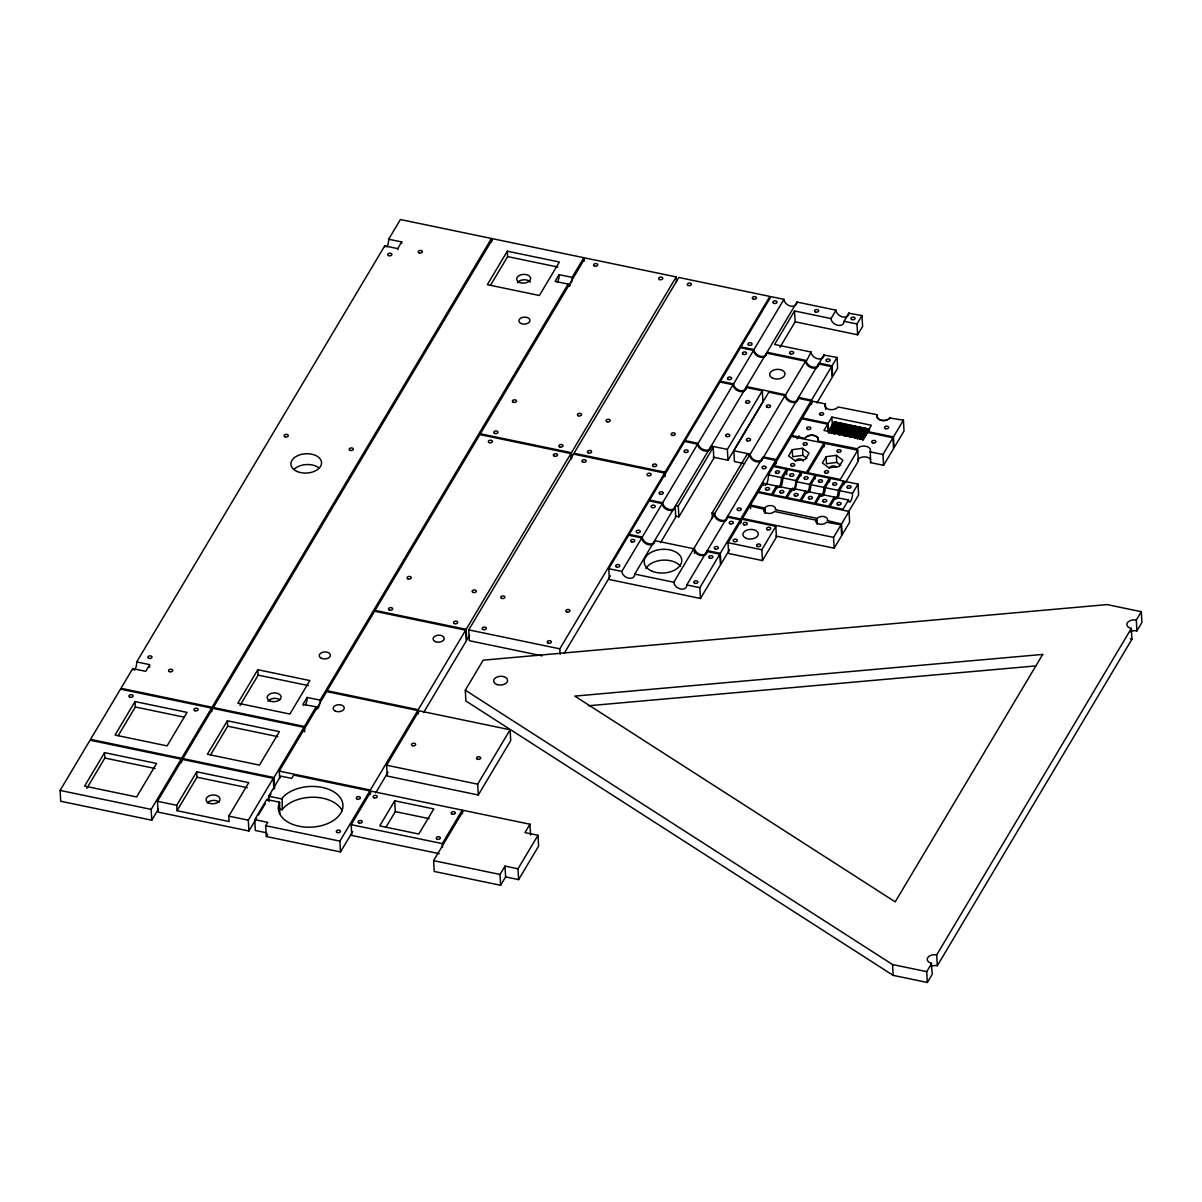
<?xml version="1.0" encoding="UTF-8"?>
<svg xmlns="http://www.w3.org/2000/svg" width="1202" height="1202" viewBox="0 0 1202 1202"><rect width="100%" height="100%" fill="white"/><g stroke="black" fill="none" stroke-linecap="round" stroke-linejoin="round"><path stroke-width="1.5" d="M743.647 463.491L734.452 461.583L733.851 450.765L768.769 392.168L785.056 395.548L750.123 454.296A6.972 4.988 30.8 0 0 755.397 460.456A6.972 4.988 30.8 0 0 762.474 459.269M763.015 458.067L798.023 398.253L811.049 400.972L811.26 404.578M785.056 395.548L785.041 395.698A6.972 4.988 30.8 0 0 790.33 401.859A6.972 4.988 30.8 0 0 797.407 400.672M797.933 399.485L798.023 398.253M867.183 432.404L892.951 437.768L893.552 448.586L883.575 465.324L870.548 462.62L870.338 451.02A6.972 4.387 -3.2 0 0 865.65 446.212A6.972 4.387 -3.2 0 0 857.206 448.782L817.901 440.969C819.989 435.89 811.906 434.087 808.375 435.815M818.307 439.962L818.367 439.151M877.024 415.787L876.949 416.583M886.941 419.934C883.44 421.707 875.296 419.783 877.415 414.78L838.11 406.967A6.972 4.387 -3.2 0 1 829.681 409.536A6.972 4.387 -3.2 0 1 824.978 404.713L825.368 403.947L812.357 401.243L802.38 417.98L828.133 423.344L831.874 417.064L871.345 425.268L863.442 438.685L823.971 430.466L827.727 424.186L801.884 418.822L791.893 435.56L804.994 438.279C807.804 434.463 814.701 434.087 817.811 437.693M903.423 420.189L893.447 436.927L894.048 447.745L904.024 431.007L903.423 420.189L889.961 418.026M266.709 832.836L255.335 830.462L254.734 819.644L266.709 799.54L279.615 802.23L279.195 803.116A32.364 20.359 -3.2 0 0 317.088 826.57A32.364 20.359 -3.2 0 0 336.605 793.816A32.364 20.359 -3.2 0 0 282.215 798.053L282.23 809.712L278.999 809.036M279.796 813.949L279.615 802.23M817.901 440.969L818.277 440.187M877.084 415.456L877.625 418.386M857.642 459.93L857.807 459.6A6.972 4.387 -3.2 0 1 864.463 456.88A6.972 4.387 -3.2 0 1 870.669 459.6M870.548 462.62L870.939 461.853M841.054 524.823L833.557 537.384L742.49 518.423L749.988 505.877L764.081 509.302A5.574 3.516 -3.2 0 0 767.507 513.284A5.574 3.516 -3.2 0 0 774.388 511.451L816.098 520.181A5.574 3.516 -3.2 0 0 819.629 524.132A5.574 3.516 -3.2 0 0 826.48 522.224L841.054 524.823L841.655 535.641L834.173 548.202L775.891 536.077M158.318 809.216L151.768 820.2L60.701 801.253L60.1 790.42L90.045 740.207L181.111 759.153L181.307 762.759M134.414 670.325A5.574 1.698 -78.2 0 0 136.697 661.926L149.709 664.646L145.712 671.332L132.701 668.628L120.981 688.295L212.048 707.257L491.483 238.477L400.416 219.53L388.682 239.213A5.574 1.698 -78.2 0 1 386.909 246.921M136.697 661.926L384.7 245.899L397.712 248.604L401.693 241.918L388.697 239.258M104.559 752.632L84.606 786.108L136.637 796.941L156.606 763.465L104.559 752.632L104.859 758.041L86.814 788.332M135 701.562L115.046 735.053L167.078 745.886L187.046 712.395L135 701.562L135.3 706.986L118.202 735.684M151.768 820.2L151.167 809.382L181.111 759.153M181.607 758.312L211.552 708.083L120.485 689.137L90.541 739.365L181.607 758.312L181.802 761.918M256.582 818.126L248.904 831.003L158.063 812.101L157.462 801.283L182.404 759.424L273.26 778.325L273.861 789.158M176.754 805.295L196.707 771.804L248.754 782.637L228.786 816.128L229.086 821.537L177.055 810.704L176.754 805.295L157.462 801.283M227.373 720.794L207.405 754.27L259.452 765.103L279.405 731.627L227.373 720.794L227.674 726.203L210.56 754.901M257.814 669.724L237.846 703.215L289.892 714.048L309.846 680.557L257.814 669.724L258.114 675.133L240.054 705.439M507.304 251.188L487.351 284.664L539.382 295.497L559.351 262.021L507.304 251.188L507.605 256.597L490.506 285.295M177.055 810.704L197.008 777.213L196.707 771.804M303.144 704.072L307.111 697.43L320.108 700.135L568.125 284.078L555.129 281.373L559.11 274.672L572.122 277.377L583.856 257.709L492.79 238.747L213.34 707.527L304.406 726.474L316.156 706.776L303.159 704.507A5.574 1.698 -78.2 0 0 303.34 705.409M248.904 831.003L248.303 820.185L273.26 778.325M273.966 777.544L303.911 727.315L212.844 708.354L182.899 758.582L273.966 777.544L274.582 788.362M279.675 778.325L279.27 771.113L326.674 691.586L417.74 710.547L417.935 714.153M269.008 801.614L268.692 796.205L280.667 776.116L291.725 778.415L293.724 775.065L369.84 790.901L370.036 794.507M258.505 814.911L265.221 803.642M267.144 800.412L270.976 793.981M352.667 831.544L340.497 851.948L266.348 836.517L265.747 825.699L267.73 822.348L254.734 819.644M266.348 836.517L267.67 834.278M340.497 851.948L339.896 841.13L369.84 790.901M370.532 793.666L370.336 790.06L417.74 710.547M418.236 709.706L465.64 630.179L374.573 611.232L327.169 690.744L418.236 709.706L418.431 713.312M466.136 629.337L570.935 453.56L479.868 434.598L375.069 610.391L466.136 629.337L466.752 640.17L469.636 635.332M571.431 452.718L676.215 276.926L585.149 257.979L480.364 433.772L571.431 452.718L571.731 458.127M439.241 853.675L351.78 835.48L351.179 824.662L371.133 791.171L462.244 810.133L462.439 813.739M386.608 765.223L419.032 710.818L510.099 729.764L510.715 740.582L478.276 795.003L387.209 776.041L386.608 765.223L477.675 784.17L510.099 729.764M542.207 655.871L469.351 640.711L468.735 629.878L573.534 454.101L664.601 473.047L664.796 476.653M375.685 792.929L388.006 772.255M423.585 712.576L466.241 640.997L465.64 630.179M394.707 800.787L379.727 825.894L418.807 834.023L433.772 808.916L394.707 800.787L395.308 811.605L385.947 827.292M1141.299 611.698L1136.311 620.067A6.972 4.387 -3.2 0 0 1127.311 622.906A6.972 4.387 -3.2 0 0 1131.322 628.436L936.689 954.944L935.622 954.749A6.972 4.387 -3.2 0 0 927.628 957.874A6.972 4.387 -3.2 0 0 931.084 963.118L932.346 974.071L927.328 982.47L893.146 975.363L465.895 701.006L465.294 690.188L483.189 660.168L1107.117 604.591L1141.299 611.698L1141.9 622.516L1136.912 630.9A6.972 4.387 -3.2 0 0 1130.03 631.816M442.486 847.23L442.276 843.609L462.244 810.133M529.962 824.226L524.973 832.595L537.97 835.3L518.017 868.791L505.005 866.086L505.606 876.904L500.618 885.273L434.207 871.45L433.606 860.632L463.536 810.403L529.962 824.226L530.563 835.044M560.117 654.249L559.816 648.84L664.601 473.047M665.097 472.206L769.881 296.428L678.814 277.467L574.03 453.259L665.097 472.206L665.292 475.812M608.753 568.696L628.706 535.206L641.763 537.925A6.927 4.958 30.8 0 0 648.524 544.686A6.927 4.958 30.8 0 0 654.684 540.615L693.764 548.743A6.972 4.988 30.8 0 0 700.571 555.504A6.972 4.988 30.8 0 0 706.776 551.448L719.818 554.167L720.434 564.985L700.465 598.476L609.354 579.514L608.753 568.696L621.81 571.416A6.927 4.958 30.8 0 0 628.571 578.162A6.927 4.958 30.8 0 0 634.731 574.105L654.684 540.615M564.264 653.212L610.406 575.803M621.81 571.416L641.763 537.925M642.259 537.084L662.227 503.608L649.17 500.888L629.217 534.379L642.259 537.084A6.927 4.958 30.8 0 0 647.337 543.304A6.927 4.958 30.8 0 0 654.489 542.297M697.611 444.169L684.599 441.45L649.666 500.047L662.678 502.752L697.611 444.169A6.972 4.988 30.8 0 0 704.417 450.93A6.972 4.988 30.8 0 0 710.622 446.874L713.222 447.414L713.823 458.232L678.905 516.83L675.314 516.079M698.137 443.328L733.055 384.73L720.028 382.026L685.095 440.623L698.137 443.328L698.362 444.62A6.972 4.988 30.8 0 0 709.3 449.533M753.534 350.413L740.492 347.694L720.524 381.184L733.581 383.904L753.534 350.413A6.927 4.958 30.8 0 0 760.31 357.174A6.927 4.958 30.8 0 0 766.47 353.103L805.58 361.246A6.927 4.958 30.8 0 0 812.342 368.007A6.927 4.958 30.8 0 0 818.502 363.936L831.514 366.64L832.115 377.473L816.909 402.97M754 349.572L783.944 299.343L770.933 296.639L740.988 346.867L754 349.572A6.972 4.988 30.8 0 0 759.108 355.807A6.972 4.988 30.8 0 0 766.29 354.8M660.544 542.628L675.749 517.115L675.148 506.297L655.195 539.773A6.927 4.958 30.8 0 1 655.06 541.125M662.678 502.752A6.972 4.988 30.8 0 0 669.484 509.528A6.972 4.988 30.8 0 0 675.689 505.471L710.622 446.874M710.322 448.662A6.972 4.988 30.8 0 0 711.118 446.182L746.021 387.435L762.308 390.815L762.909 401.648L727.991 460.246L713.282 457.181M733.581 383.904A6.927 4.958 30.8 0 0 740.342 390.65A6.927 4.958 30.8 0 0 746.502 386.593L766.47 353.103M766.861 353.628A6.972 4.988 30.8 0 0 767.011 352.276L796.941 302.048L836.021 310.191L836.156 311.258A6.972 4.988 30.8 0 0 843.203 317.012A6.972 4.988 30.8 0 0 848.988 313.241L861.999 315.585L862.6 326.418L857.612 334.787L795.168 321.79L779.963 347.303M678.905 516.83L678.289 506.012L713.222 447.414M848.943 312.881L843.999 321.61A6.972 4.988 30.8 0 1 838.215 325.381A6.972 4.988 30.8 0 1 831.168 319.627L831.033 318.56L794.552 310.972L774.599 344.448L811.065 352.036L811.215 353.118A6.972 4.988 30.8 0 0 818.261 358.872A6.972 4.988 30.8 0 0 824.046 355.086L837.043 357.445L837.644 368.263L832.655 376.632L832.054 365.814L837.043 357.445M727.991 460.246L727.375 449.413L762.308 390.815M712.38 518.453L712.08 513.044L747.013 454.446L749.612 454.987A6.972 4.988 30.8 0 0 756.419 461.748A6.972 4.988 30.8 0 0 762.624 457.692L775.621 460.396L775.831 464.002M634.731 574.105L673.796 582.234L693.764 548.743M694.561 553.326L694.26 547.917L714.213 514.426A6.972 4.988 30.8 0 0 719.337 520.661A6.972 4.988 30.8 0 0 726.504 519.655M712.08 513.044L714.679 513.585L749.612 454.987M746.502 386.593L785.612 394.737L805.58 361.246M823.986 354.725L819.058 363.455A6.972 4.988 30.8 0 1 813.273 367.241A6.972 4.988 30.8 0 1 806.226 361.486L811.065 352.036M831.033 318.56L836.021 310.191M500.618 885.273L500.017 874.455L505.005 866.086M714.679 513.585A6.972 4.988 30.8 0 0 721.485 520.346A6.972 4.988 30.8 0 0 727.691 516.289L762.624 457.692M785.612 394.737A6.927 4.958 30.8 0 0 792.388 401.483A6.927 4.958 30.8 0 0 798.549 397.426L818.502 363.936M673.796 582.234A6.972 4.988 30.8 0 0 680.602 588.995A6.972 4.988 30.8 0 0 686.808 584.938L706.776 551.448M694.26 547.917A6.972 4.988 30.8 0 0 701.067 554.678A6.972 4.988 30.8 0 0 707.272 550.621L727.225 517.13L740.282 519.85L740.477 523.456M505.606 876.904L518.618 879.609L538.586 846.118L537.97 835.3M700.465 598.476L699.865 587.658L719.818 554.167M729.479 549.81L720.93 564.159L720.314 553.326L740.282 519.85M740.898 522.6L740.702 518.994L775.621 460.396M776.327 463.176L776.131 459.555L811.049 400.972M811.756 403.737L811.56 400.131L831.514 366.64M857.612 334.787L857.011 323.969L861.999 315.585M728.021 542.703L741.995 519.264L775.816 526.311L776.432 537.129L762.459 560.568L728.637 553.521L728.021 542.703L761.858 549.75L775.816 526.311M750.679 508.641L750.484 505.035L757.966 492.474L849.033 511.436L849.634 522.254L842.151 534.815L841.55 523.982L849.033 511.436M763.45 483.264L758.462 491.648L771.474 494.353L776.462 485.984L763.45 483.264A6.972 2.119 -78.2 0 0 763.946 485.413M765.599 485.398A6.972 2.119 -78.2 0 0 768.439 474.895L773.442 466.526L786.439 469.231L786.754 474.655M797.046 438.775L798.894 435.74M792.283 449.683L788.557 455.919L795.093 460.787L805.34 459.404L809.066 453.169L802.53 448.301L792.283 449.683L792.674 456.715L802.921 455.348L806.842 458.262M779.257 487.201A6.972 2.119 -78.2 0 0 781.45 477.615L786.439 469.231M765.133 513.434L765.103 507.59A5.574 3.516 -3.2 0 1 771.984 505.742A5.574 3.516 -3.2 0 1 775.41 509.738L817.18 518.362A5.574 3.516 -3.2 0 1 824.121 516.605A5.574 3.516 -3.2 0 1 827.427 520.616L841.55 523.982M777.769 486.254L772.781 494.623L785.792 497.327L790.781 488.959L777.769 486.254A6.972 2.119 -78.2 0 0 777.934 487.501M780.564 487.471A6.972 2.119 -78.2 0 0 782.757 477.885L787.746 469.501L800.757 472.221L800.953 475.827M793.575 490.176A6.972 2.119 -78.2 0 0 795.769 480.59L800.757 472.221M805.58 491.092L792.569 488.388L787.085 497.598L800.096 500.302L805.58 491.092A5.574 1.698 -78.2 0 0 807.293 492.79M794.282 490.085A5.574 1.698 -78.2 0 0 796.565 481.686L802.05 472.491L815.061 475.196L815.272 478.802M830.507 431.323L830.327 428.077L834.068 421.797L869.632 429.189L866.642 433.967M828.238 432.209L829.966 428.934L865.47 436.326M835.766 422.142C832.956 428.859 827.547 433.336 834.564 422.443M828.614 432.735L830.492 429.595M828.989 432.855L830.852 429.715M831.198 428.844L834.939 422.563M831.559 428.874L835.63 422.218M829.35 432.885L831.679 429.294M823.926 443.162L806.452 472.461L773.938 465.685L791.397 436.401L823.926 443.162L824.121 446.768M832.024 428.423L832.896 428.603L836.652 422.338C829.56 432.179 835.525 431.157 838.365 422.683M830.837 432.75L832.565 429.475M833.437 429.264L837.178 422.984M831.213 433.276L833.091 430.136M831.589 433.396L833.452 430.256M833.797 429.384L837.539 423.104M834.158 429.414L838.23 422.758M831.949 433.426L834.278 429.835M834.624 428.964L835.51 429.144L839.251 422.879C832.16 432.72 838.14 431.698 840.964 423.224M833.287 433.156L835.165 430.015M833.437 433.291L835.315 430.151M836.036 429.805L839.777 423.54M833.827 433.817L835.691 430.677M834.188 433.937L836.051 430.797M836.397 429.925L840.138 423.645M836.757 429.955L840.829 423.299M834.549 433.967L836.877 430.376M837.223 429.505L838.11 429.685L841.851 423.42M835.901 433.697L837.764 430.556L836.036 433.832M843.564 423.765C840.814 432.179 834.654 433.291 841.986 423.54M838.635 430.346L842.377 424.081M838.996 430.466L842.737 424.186M839.357 430.496L843.428 423.84M837.478 434.132L839.492 430.917M839.822 430.046L840.709 430.241L844.45 423.96M838.5 434.238L840.363 431.097M846.178 424.306L841.235 430.887L844.585 424.081M838.635 434.373L840.514 431.233M841.235 430.887L844.976 424.622M807.819 492.084A5.574 1.698 -78.2 0 0 809.577 484.406L815.061 475.196M826.105 456.715L822.378 462.95L828.914 467.818L839.176 466.451L842.887 460.216L836.352 455.348L826.105 456.715L826.495 463.747L836.742 462.379L840.664 465.294M839.026 434.899L840.889 431.758M839.387 435.019L841.265 431.879M841.595 431.007L845.337 424.742M841.956 431.052L845.712 424.772M839.747 435.049L842.091 431.458M806.888 491.363L801.403 500.573L814.4 503.277L819.899 494.082L806.888 491.363A5.574 1.698 -78.2 0 0 807.023 492.369M809.126 492.354A5.574 1.698 -78.2 0 0 810.884 484.676L816.368 475.466L829.38 478.171L829.575 481.777M842.422 430.586L843.308 430.782L847.049 424.501M841.099 434.778L842.963 431.638M848.777 424.862L843.834 431.428L847.2 424.622M841.25 434.914L843.113 431.773M843.834 431.428L847.575 425.162M844.21 431.548L847.951 425.283M844.57 431.593L848.312 425.313M842.692 435.214L844.69 431.999M845.036 431.127L845.907 431.323L849.649 425.042M843.699 435.319L845.577 432.179M851.377 425.403L846.433 431.984L849.799 425.162M843.849 435.455L845.712 432.314M846.433 431.984L850.175 425.703M844.225 435.98L846.103 432.84M846.809 432.089L850.55 425.824M844.6 436.101L846.463 432.96M847.17 432.134L850.911 425.854M844.961 436.131L847.155 432.615L845.427 435.68M847.5 431.743L848.507 431.864L852.263 425.583M846.298 435.86L848.176 432.735M853.976 425.944L849.048 432.525L852.398 425.703M846.448 435.995L848.327 432.855M849.048 432.525L852.789 426.244M849.408 432.645L853.15 426.364M849.769 432.675L853.51 426.394M850.099 432.284L851.121 432.404L854.862 426.124M848.897 436.401L850.776 433.276M856.575 426.485L851.647 433.066L854.998 426.244M849.048 436.536L850.926 433.396M851.647 433.066L855.388 426.785M849.438 437.062L851.301 433.937M852.008 433.186L855.749 426.905M849.799 437.182L851.662 434.042M852.368 433.216L856.109 426.935M850.16 437.227L852.368 433.697M850.625 436.762L852.488 433.622M852.699 432.84L853.721 432.945L857.462 426.665L853.856 433.066L855.103 433.667L859.175 427.026M851.512 436.957L853.375 433.817M851.647 437.077L853.525 433.937M852.038 437.603L853.901 434.478M854.246 433.606L857.988 427.326M854.607 433.727L858.348 427.446M854.968 433.757L858.709 427.476M853.089 437.378L854.968 434.238M853.225 437.303L855.103 434.162M821.612 495.78A5.574 1.698 -78.2 0 0 823.881 487.381L829.38 478.171M855.298 433.381L856.32 433.486L860.061 427.206M854.111 437.498L855.974 434.358L854.246 437.618M861.789 427.566L856.846 434.147L860.196 427.326M834.203 497.057L821.191 494.353L815.707 503.548L828.719 506.267L834.203 497.057A5.574 1.698 -78.2 0 0 835.916 498.755M822.904 496.05A5.574 1.698 -78.2 0 0 825.188 487.651L830.672 478.441L843.684 481.146L843.894 484.752M854.637 438.159L856.5 435.019M856.846 434.147L860.587 427.867M857.206 434.268L860.963 427.987M854.998 438.264L856.876 435.139M857.567 434.298L861.323 428.017M855.358 438.309L857.567 434.778M855.824 437.844L857.702 434.703M857.912 433.922L858.919 434.027L862.66 427.747M856.71 438.039L858.574 434.899M864.388 428.107L859.445 434.688L862.811 427.867M856.861 438.159L858.724 435.034M857.236 438.7L859.114 435.56M859.445 434.688L863.186 428.408M859.821 434.808L863.562 428.528M857.597 438.805L859.475 435.68M860.181 434.839L863.922 428.558M857.958 438.85L860.166 435.319M858.423 438.384L860.301 435.259M860.647 434.388L861.518 434.568L865.26 428.288M859.31 438.58L861.188 435.44M866.988 428.648L862.044 435.229L865.41 428.408M859.46 438.715L861.323 435.575M859.836 439.241L861.714 436.101M862.044 435.229L865.801 428.949M862.42 435.349L866.161 429.069M860.211 439.361L862.074 436.221M862.781 435.379L866.522 429.099M860.572 439.391L862.781 435.86M861.038 438.925L862.901 435.8M863.246 434.929L864.118 435.109L867.874 428.829M861.909 439.121L863.787 435.98M865.891 435.47L864.268 435.229L868.009 428.949M862.059 439.256L863.938 436.116M862.435 439.782L864.313 436.642M864.659 435.77L868.4 429.49M862.811 439.902L864.674 436.762M865.38 435.92L869.121 429.64M863.171 439.932L865.034 436.792M857.747 450.209L840.288 479.493L807.759 472.732L825.218 443.433L857.747 450.209L858.348 461.027L845.487 482.618M836.442 498.034A5.574 1.698 -78.2 0 0 838.2 490.356L843.684 481.146M848.522 500.032L835.51 497.327L830.011 506.538L843.023 509.242L848.522 500.032A5.574 1.698 -78.2 0 0 850.761 501.009A5.574 1.698 -78.2 0 0 852.503 493.331L858.003 484.121L844.991 481.416L839.492 490.626A5.574 1.698 -78.2 0 1 837.749 498.304M848.312 512.217L858.604 494.954L858.003 484.121M883.575 465.324L882.959 454.506L892.951 437.768M927.328 982.47L926.727 971.652L931.73 963.238M930.994 966.378A6.972 4.387 -3.2 0 1 936.223 965.567L937.29 965.762L1131.923 639.269L1131.322 628.436M890.321 417.455C887.512 421.286 880.615 421.662 877.52 418.041M282.23 809.712L282.816 808.871A32.364 20.359 -3.2 0 1 314.608 797.257A32.364 20.359 -3.2 0 1 342.224 810.794M805.656 437.438L806.437 436.762M889.675 418.311L888.894 418.972M806.842 436.521L807.834 436.01M888.473 419.228L887.482 419.738M588.454 705.769L1035.854 665.908M843.954 321.25L857.011 323.969M507.605 256.597L557.848 267.054M767.011 352.276L806.076 360.405M818.998 363.094L832.054 365.814M798.549 397.426L811.56 400.131M867.604 431.548L893.447 436.927M869.947 451.802L882.959 454.506M711.103 446.032L727.375 449.413M733.851 450.765L750.123 454.146M763.09 456.85L776.131 459.555M768.439 474.895L781.45 477.615M782.757 477.885L795.769 480.59M796.565 481.686L809.577 484.406M810.884 484.676L823.881 487.381M825.188 487.651L838.2 490.356M839.492 490.626L852.503 493.331M750.484 505.035L764.833 508.025M675.689 505.471L678.289 506.012M727.691 516.289L740.702 518.994M707.272 550.621L720.314 553.326M686.808 584.938L699.865 587.658M468.735 629.878L559.816 648.84M258.114 675.133L308.358 685.591M135.3 706.986L183.756 717.068M227.674 726.203L277.917 736.661M279.27 771.113L370.336 790.06M395.308 811.605L429.054 818.622M104.859 758.041L155.103 768.499M197.008 777.213L247.251 787.671M268.692 796.205L281.704 798.909M351.179 824.662L442.276 843.609M228.786 816.128L248.303 820.185M265.747 825.699L339.896 841.13M433.606 860.632L500.017 874.455M60.1 790.42L151.167 809.382M465.294 690.188L892.545 964.53L926.727 971.652M877.28 417.695L877.024 416.944M818.036 438.054L818.292 438.805M746.021 387.435L746.051 387.585A6.972 4.988 30.8 0 1 745.24 390.064M733.055 384.73L733.28 386.022A6.972 4.988 30.8 0 0 744.233 390.935M401.693 241.918L401.708 241.963A5.574 1.698 -78.2 0 1 401.693 243.21M397.712 248.604L397.832 249.565M384.7 245.899L384.82 246.861M1136.311 620.067L1136.912 630.9M936.689 954.944L937.29 965.762M892.545 964.53L893.146 975.363M836.352 455.348L836.742 462.379M831.874 417.064L832.385 426.079M828.133 423.344L828.644 432.359M827.727 424.186L828.118 431.413M833.557 537.384L834.173 548.202M825.368 403.947L825.669 409.356M816.879 518.858L817.18 524.267M816.368 519.685L816.579 523.291M802.53 448.301L802.921 455.348M794.552 310.972L795.168 321.79M764.337 508.867L764.532 512.473M761.858 549.75L762.459 560.568M676.215 276.926L676.516 282.335M583.856 257.709L584.052 261.315M570.935 453.56L571.235 458.969M491.483 238.477L491.678 242.083M518.017 868.791L518.618 879.609M477.675 784.17L478.276 795.003M304.406 726.474L304.722 731.883M303.911 727.315L304.121 730.921M211.552 708.083L211.747 711.689M320.108 700.135L320.138 700.856A5.574 1.698 -78.2 0 1 319.492 705.018M316.156 706.776L316.171 707.212A5.574 1.698 -78.2 0 0 316.652 708.699M307.111 697.43L307.141 698.152A5.574 1.698 -78.2 0 1 305.563 704.718M791.712 491.558A6.972 2.119 -78.2 0 1 790.781 488.959M645.91 568.501A18.826 11.855 -3.2 0 1 662.783 560.162A18.826 11.855 -3.2 0 1 680.632 566.412M1131.923 639.269A6.972 4.387 -3.2 0 1 1130.316 638.773M776.943 488.117A6.972 2.119 -78.2 0 1 776.462 485.984M795.393 461.132A3.997 2.524 -3.2 0 1 799.525 458.939A3.997 2.524 -3.2 0 1 803.312 461.132M829.215 468.179A3.997 2.524 -3.2 0 1 832.31 466.06A3.997 2.524 -3.2 0 1 836.442 466.962M727.225 517.13A6.972 4.988 30.8 0 1 727.09 518.483M673.481 509.723A6.927 4.958 30.8 0 1 666.479 509.438A6.927 4.958 30.8 0 1 662.227 503.608M675.148 506.297A6.927 4.958 30.8 0 1 674.442 508.822M796.22 304.572A6.972 4.988 30.8 0 1 789.053 305.578A6.972 4.988 30.8 0 1 783.944 299.343M796.941 302.048A6.972 4.988 30.8 0 1 796.806 303.415M572.122 277.377A5.574 1.698 -78.2 0 1 571.341 282.801M570.364 285.054A5.574 1.698 -78.2 0 1 569.838 285.775M569.342 286.151A5.574 1.698 -78.2 0 1 568.125 284.078M559.11 274.672A5.574 1.698 -78.2 0 1 557.367 282.35M319.071 706.325A5.574 1.698 -78.2 0 1 318.575 707.437M318.049 708.263A5.574 1.698 -78.2 0 1 317.538 708.774M517.446 282.816A6.972 4.387 -3.2 0 1 523.772 279.781A6.972 4.387 -3.2 0 1 530.322 282.154M267.986 701.307A6.972 4.387 -3.2 0 1 279.916 699.804M207.135 803.011A6.972 4.387 -3.2 0 1 219.185 802.185M821.582 496.065A5.574 1.698 -78.2 0 1 821.191 494.353M820.29 495.795A5.574 1.698 -78.2 0 1 819.899 494.082M792.959 490.1A5.574 1.698 -78.2 0 1 792.569 488.388M835.901 499.04A5.574 1.698 -78.2 0 1 835.51 497.327M294.49 468.9A15.341 9.661 -3.2 0 1 318.815 467.773M132.836 669.634A5.574 1.698 -78.2 0 1 132.701 668.628M149.694 665.878A5.574 1.698 -78.2 0 1 149.559 667.245M849.769 433.156L847.891 436.296L849.889 433.081M1042.705 654.414L895.22 901.861L574.796 696.108L1042.705 654.414M780.549 492.895A2.088 1.322 -3.2 0 0 783.854 491.858A2.088 1.322 -3.2 0 0 780.924 490.611A2.088 1.322 -3.2 0 0 780.549 492.895M790.525 476.157A2.088 1.322 -3.2 0 0 793.831 475.121A2.088 1.322 -3.2 0 0 790.901 473.873A2.088 1.322 -3.2 0 0 790.525 476.157M358.947 822.934A2.088 1.322 -3.2 0 0 362.253 821.898A2.088 1.322 -3.2 0 0 359.323 820.65A2.088 1.322 -3.2 0 0 358.947 822.934M437.047 839.191A2.088 1.322 -3.2 0 0 440.353 838.14A2.088 1.322 -3.2 0 0 437.423 836.908A2.088 1.322 -3.2 0 0 437.047 839.191M373.912 797.812A2.088 1.322 -3.2 0 0 377.218 796.776A2.088 1.322 -3.2 0 0 374.288 795.529A2.088 1.322 -3.2 0 0 373.912 797.812M452.012 814.07A2.088 1.322 -3.2 0 0 455.318 813.033A2.088 1.322 -3.2 0 0 452.388 811.786A2.088 1.322 -3.2 0 0 452.012 814.07M357.114 799.029A2.088 1.322 -3.2 0 0 360.42 797.993A2.088 1.322 -3.2 0 0 357.49 796.746A2.088 1.322 -3.2 0 0 357.114 799.029M337.146 832.505A2.088 1.322 -3.2 0 0 340.451 831.468A2.088 1.322 -3.2 0 0 337.537 830.221A2.088 1.322 -3.2 0 0 337.146 832.505M616.506 566.953A2.088 1.322 -3.2 0 0 619.826 565.947A2.088 1.322 -3.2 0 0 616.927 564.685A2.088 1.322 -3.2 0 0 616.506 566.953M631.726 541.937A2.088 1.322 -3.2 0 0 634.806 540.645A2.088 1.322 -3.2 0 0 631.636 539.653A2.088 1.322 -3.2 0 0 631.726 541.937M694.621 583.225A2.088 1.322 -3.2 0 0 697.926 582.189A2.088 1.322 -3.2 0 0 694.996 580.942A2.088 1.322 -3.2 0 0 694.621 583.225M709.601 558.104A2.088 1.322 -3.2 0 0 712.906 557.067A2.088 1.322 -3.2 0 0 709.976 555.82A2.088 1.322 -3.2 0 0 709.601 558.104M652.145 571.235A18.826 11.855 -3.2 0 0 681.699 561.589A18.826 11.855 -3.2 0 0 655.045 550.666A18.826 11.855 -3.2 0 0 652.145 571.235M728.307 379.456A2.088 1.322 -3.2 0 0 731.612 378.42A2.088 1.322 -3.2 0 0 728.682 377.173A2.088 1.322 -3.2 0 0 728.307 379.456M743.272 354.35A2.088 1.322 -3.2 0 0 746.577 353.313A2.088 1.322 -3.2 0 0 743.647 352.066A2.088 1.322 -3.2 0 0 743.272 354.35M773.036 378.329A7.678 4.823 -3.2 0 0 784.996 374.288A7.678 4.823 -3.2 0 0 774.013 369.946A7.678 4.823 -3.2 0 0 773.036 378.329M746.111 538.301A7.678 4.823 -3.2 0 0 758.237 534.484A7.678 4.823 -3.2 0 0 747.494 529.932A7.678 4.823 -3.2 0 0 746.111 538.301M743.978 524.808A2.088 1.322 -3.2 0 0 747.283 523.772A2.088 1.322 -3.2 0 0 744.354 522.524A2.088 1.322 -3.2 0 0 743.978 524.808M767.597 529.751A2.088 1.322 -3.2 0 0 770.707 528.474A2.088 1.322 -3.2 0 0 767.552 527.468A2.088 1.322 -3.2 0 0 767.597 529.751M734.001 541.546A2.088 1.322 -3.2 0 0 737.307 540.509A2.088 1.322 -3.2 0 0 734.377 539.262A2.088 1.322 -3.2 0 0 734.001 541.546M757.41 546.414A2.088 1.322 -3.2 0 0 760.716 545.377A2.088 1.322 -3.2 0 0 757.786 544.13A2.088 1.322 -3.2 0 0 757.41 546.414M497.147 684.599A6.972 4.387 -3.2 0 0 507.59 680.422A6.972 4.387 -3.2 0 0 497.132 676.981A6.972 4.387 -3.2 0 0 497.147 684.599M766.23 489.92A2.088 1.322 -3.2 0 0 769.55 488.883A2.088 1.322 -3.2 0 0 766.621 487.636A2.088 1.322 -3.2 0 0 766.23 489.92M776.222 473.182A2.088 1.322 -3.2 0 0 779.527 472.131A2.088 1.322 -3.2 0 0 776.597 470.899A2.088 1.322 -3.2 0 0 776.222 473.182M804.093 445.131A2.088 1.322 -3.2 0 0 807.248 443.914A2.088 1.322 -3.2 0 0 804.153 442.847A2.088 1.322 -3.2 0 0 804.093 445.131M791.622 466.06A2.088 1.322 -3.2 0 0 794.777 464.843A2.088 1.322 -3.2 0 0 791.682 463.777A2.088 1.322 -3.2 0 0 791.622 466.06M837.914 452.162A2.088 1.322 -3.2 0 0 841.084 450.96A2.088 1.322 -3.2 0 0 837.974 449.879A2.088 1.322 -3.2 0 0 837.914 452.162M825.443 473.092A2.088 1.322 -3.2 0 0 828.599 471.875A2.088 1.322 -3.2 0 0 825.504 470.808A2.088 1.322 -3.2 0 0 825.443 473.092M652.175 507.62A2.088 1.322 -3.2 0 0 655.27 506.327A2.088 1.322 -3.2 0 0 652.1 505.336A2.088 1.322 -3.2 0 0 652.175 507.62M636.97 532.636A2.088 1.322 -3.2 0 0 640.29 531.63A2.088 1.322 -3.2 0 0 637.391 530.352A2.088 1.322 -3.2 0 0 636.97 532.636M730.05 523.787A2.088 1.322 -3.2 0 0 733.355 522.75A2.088 1.322 -3.2 0 0 730.425 521.503A2.088 1.322 -3.2 0 0 730.05 523.787M715.085 548.908A2.088 1.322 -3.2 0 0 718.39 547.857A2.088 1.322 -3.2 0 0 715.46 546.625A2.088 1.322 -3.2 0 0 715.085 548.908M773.712 303.28A2.088 1.322 -3.2 0 0 777.018 302.243A2.088 1.322 -3.2 0 0 774.088 300.996A2.088 1.322 -3.2 0 0 773.712 303.28M748.591 345.064A2.088 1.322 -3.2 0 0 752.031 344.238A2.088 1.322 -3.2 0 0 749.342 342.795A2.088 1.322 -3.2 0 0 748.591 345.064M851.767 319.537A2.088 1.322 -3.2 0 0 855.073 318.485A2.088 1.322 -3.2 0 0 852.143 317.253A2.088 1.322 -3.2 0 0 851.767 319.537M826.781 361.366A2.088 1.322 -3.2 0 0 830.116 360.375A2.088 1.322 -3.2 0 0 827.246 359.082A2.088 1.322 -3.2 0 0 826.781 361.366M815.347 311.949A2.088 1.322 -3.2 0 0 818.652 310.912A2.088 1.322 -3.2 0 0 815.722 309.665A2.088 1.322 -3.2 0 0 815.347 311.949M790.39 353.809A2.088 1.322 -3.2 0 0 793.696 352.757A2.088 1.322 -3.2 0 0 790.766 351.525A2.088 1.322 -3.2 0 0 790.39 353.809M548.067 643.055A2.088 1.322 -3.2 0 0 551.372 642.018A2.088 1.322 -3.2 0 0 548.443 640.771A2.088 1.322 -3.2 0 0 548.067 643.055M482.919 629.472A2.088 1.322 -3.2 0 0 486.314 628.556A2.088 1.322 -3.2 0 0 483.52 627.204A2.088 1.322 -3.2 0 0 482.919 629.472M647.863 475.631A2.088 1.322 -3.2 0 0 651.168 474.595A2.088 1.322 -3.2 0 0 648.239 473.348A2.088 1.322 -3.2 0 0 647.863 475.631M583.06 462.184A2.088 1.322 -3.2 0 0 586.14 460.877A2.088 1.322 -3.2 0 0 582.94 459.9A2.088 1.322 -3.2 0 0 583.06 462.184M566.638 611.893A2.088 1.322 -3.2 0 0 569.943 610.841A2.088 1.322 -3.2 0 0 567.013 609.609A2.088 1.322 -3.2 0 0 566.638 611.893M501.595 598.356A2.088 1.322 -3.2 0 0 504.9 597.304A2.088 1.322 -3.2 0 0 501.97 596.072A2.088 1.322 -3.2 0 0 501.595 598.356M389.343 610.015A2.088 1.322 -3.2 0 0 392.663 608.978A2.088 1.322 -3.2 0 0 389.733 607.731A2.088 1.322 -3.2 0 0 389.343 610.015M454.506 623.598A2.088 1.322 -3.2 0 0 457.707 622.441A2.088 1.322 -3.2 0 0 454.656 621.314A2.088 1.322 -3.2 0 0 454.506 623.598M489.154 442.606A2.088 1.322 -3.2 0 0 492.459 441.555A2.088 1.322 -3.2 0 0 489.53 440.323A2.088 1.322 -3.2 0 0 489.154 442.606M554.423 456.219A2.088 1.322 -3.2 0 0 557.518 454.942A2.088 1.322 -3.2 0 0 554.347 453.935A2.088 1.322 -3.2 0 0 554.423 456.219M407.929 578.853A2.088 1.322 -3.2 0 0 411.234 577.816A2.088 1.322 -3.2 0 0 408.304 576.569A2.088 1.322 -3.2 0 0 407.929 578.853M472.972 592.391A2.088 1.322 -3.2 0 0 476.277 591.354A2.088 1.322 -3.2 0 0 473.348 590.107A2.088 1.322 -3.2 0 0 472.972 592.391M520.992 323.503A5.574 3.516 -3.2 0 0 529.932 320.904A5.574 3.516 -3.2 0 0 522.314 317.433A5.574 3.516 -3.2 0 0 520.992 323.503M321.46 658.365A5.574 3.516 -3.2 0 0 330.355 655.691A5.574 3.516 -3.2 0 0 322.632 652.28A5.574 3.516 -3.2 0 0 321.46 658.365M269.984 700.961A6.972 4.387 -3.2 0 0 281.073 697.581A6.972 4.387 -3.2 0 0 271.397 693.359A6.972 4.387 -3.2 0 0 269.984 700.961M519.549 282.44A6.972 4.387 -3.2 0 0 530.578 278.984A6.972 4.387 -3.2 0 0 520.812 274.837A6.972 4.387 -3.2 0 0 519.549 282.44M435.364 641.628A5.574 3.516 -3.2 0 0 444.184 638.848A5.574 3.516 -3.2 0 0 436.371 635.542A5.574 3.516 -3.2 0 0 435.364 641.628M335.418 711.163A5.574 3.516 -3.2 0 0 344.238 708.384A5.574 3.516 -3.2 0 0 336.425 705.078A5.574 3.516 -3.2 0 0 335.418 711.163M208.412 802.816A6.972 4.387 -3.2 0 0 219.876 800.036A6.972 4.387 -3.2 0 0 210.876 795.273A6.972 4.387 -3.2 0 0 208.412 802.816M194.964 710.728A2.088 1.322 -3.2 0 0 198.135 709.526A2.088 1.322 -3.2 0 0 195.025 708.444A2.088 1.322 -3.2 0 0 194.964 710.728M129.666 697.1A2.088 1.322 -3.2 0 0 133.061 696.168A2.088 1.322 -3.2 0 0 130.252 694.816A2.088 1.322 -3.2 0 0 129.666 697.1M588.304 452.884A2.088 1.322 -3.2 0 0 591.609 451.847A2.088 1.322 -3.2 0 0 588.679 450.6A2.088 1.322 -3.2 0 0 588.304 452.884M653.467 466.466A2.088 1.322 -3.2 0 0 656.668 465.309A2.088 1.322 -3.2 0 0 653.618 464.182A2.088 1.322 -3.2 0 0 653.467 466.466M688.1 285.475A2.088 1.322 -3.2 0 0 691.42 284.423A2.088 1.322 -3.2 0 0 688.491 283.191A2.088 1.322 -3.2 0 0 688.1 285.475M753.369 299.088A2.088 1.322 -3.2 0 0 756.479 297.795A2.088 1.322 -3.2 0 0 753.293 296.804A2.088 1.322 -3.2 0 0 753.369 299.088M606.89 421.722A2.088 1.322 -3.2 0 0 610.195 420.685A2.088 1.322 -3.2 0 0 607.265 419.438A2.088 1.322 -3.2 0 0 606.89 421.722M671.933 435.259A2.088 1.322 -3.2 0 0 675.239 434.222A2.088 1.322 -3.2 0 0 672.309 432.975A2.088 1.322 -3.2 0 0 671.933 435.259M494.638 433.396A2.088 1.322 -3.2 0 0 497.944 432.359A2.088 1.322 -3.2 0 0 495.014 431.112A2.088 1.322 -3.2 0 0 494.638 433.396M559.786 446.979A2.088 1.322 -3.2 0 0 563.002 445.807A2.088 1.322 -3.2 0 0 559.952 444.695A2.088 1.322 -3.2 0 0 559.786 446.979M594.434 265.973A2.088 1.322 -3.2 0 0 597.74 264.936A2.088 1.322 -3.2 0 0 594.81 263.689A2.088 1.322 -3.2 0 0 594.434 265.973M659.703 279.6A2.088 1.322 -3.2 0 0 662.798 278.308A2.088 1.322 -3.2 0 0 659.628 277.316A2.088 1.322 -3.2 0 0 659.703 279.6M513.209 402.234A2.088 1.322 -3.2 0 0 516.514 401.198A2.088 1.322 -3.2 0 0 513.6 399.95A2.088 1.322 -3.2 0 0 513.209 402.234M578.267 415.772A2.088 1.322 -3.2 0 0 581.573 414.735A2.088 1.322 -3.2 0 0 578.643 413.488A2.088 1.322 -3.2 0 0 578.267 415.772M477.284 759.123A2.088 1.322 -3.2 0 0 480.665 758.222A2.088 1.322 -3.2 0 0 477.87 756.854A2.088 1.322 -3.2 0 0 477.284 759.123M412.556 745.721A2.088 1.322 -3.2 0 0 415.652 744.429A2.088 1.322 -3.2 0 0 412.481 743.437A2.088 1.322 -3.2 0 0 412.556 745.721M684.824 452.268A2.088 1.322 -3.2 0 0 688.19 451.291A2.088 1.322 -3.2 0 0 685.335 449.984A2.088 1.322 -3.2 0 0 684.824 452.268M660.003 494.172A2.088 1.322 -3.2 0 0 663.249 493.045A2.088 1.322 -3.2 0 0 660.244 491.888A2.088 1.322 -3.2 0 0 660.003 494.172M737.893 510.354A2.088 1.322 -3.2 0 0 741.258 509.378A2.088 1.322 -3.2 0 0 738.404 508.07A2.088 1.322 -3.2 0 0 737.893 510.354M762.97 468.555A2.088 1.322 -3.2 0 0 766.215 467.428A2.088 1.322 -3.2 0 0 763.21 466.271A2.088 1.322 -3.2 0 0 762.97 468.555M823.37 501.775A2.088 1.322 -3.2 0 0 826.766 500.873A2.088 1.322 -3.2 0 0 823.986 499.506A2.088 1.322 -3.2 0 0 823.37 501.775M833.662 485.172A2.088 1.322 -3.2 0 0 836.772 483.895A2.088 1.322 -3.2 0 0 833.617 482.888A2.088 1.322 -3.2 0 0 833.662 485.172M809.051 498.8A2.088 1.322 -3.2 0 0 812.462 497.898A2.088 1.322 -3.2 0 0 809.682 496.531A2.088 1.322 -3.2 0 0 809.051 498.8M819.358 482.182A2.088 1.322 -3.2 0 0 822.468 480.905A2.088 1.322 -3.2 0 0 819.298 479.914A2.088 1.322 -3.2 0 0 819.358 482.182M804.724 479.087A2.088 1.322 -3.2 0 0 808.12 478.186A2.088 1.322 -3.2 0 0 805.355 476.818A2.088 1.322 -3.2 0 0 804.724 479.087M795.063 495.945A2.088 1.322 -3.2 0 0 798.173 494.683A2.088 1.322 -3.2 0 0 795.018 493.676A2.088 1.322 -3.2 0 0 795.063 495.945M847.65 488.012A2.088 1.322 -3.2 0 0 851.061 487.11A2.088 1.322 -3.2 0 0 848.281 485.743A2.088 1.322 -3.2 0 0 847.65 488.012M838.004 504.885A2.088 1.322 -3.2 0 0 841.115 503.608A2.088 1.322 -3.2 0 0 837.944 502.601A2.088 1.322 -3.2 0 0 838.004 504.885M297.134 471.485A15.341 9.661 -3.2 0 0 321.46 463.957A15.341 9.661 -3.2 0 0 300.079 454.747A15.341 9.661 -3.2 0 0 297.134 471.485M350.082 450.374A2.088 1.322 -3.2 0 0 353.313 449.232A2.088 1.322 -3.2 0 0 350.293 448.091A2.088 1.322 -3.2 0 0 350.082 450.374M284.889 436.777A2.088 1.322 -3.2 0 0 288.255 435.815A2.088 1.322 -3.2 0 0 285.4 434.493A2.088 1.322 -3.2 0 0 284.889 436.777M148.702 658.26A2.088 1.322 -3.2 0 0 152.008 657.224A2.088 1.322 -3.2 0 0 149.078 655.976A2.088 1.322 -3.2 0 0 148.702 658.26M169.257 671.587A2.088 1.322 -3.2 0 0 172.697 670.776A2.088 1.322 -3.2 0 0 170.023 669.334A2.088 1.322 -3.2 0 0 169.257 671.587M419.092 252.856A2.088 1.322 -3.2 0 0 422.398 251.819A2.088 1.322 -3.2 0 0 419.468 250.572A2.088 1.322 -3.2 0 0 419.092 252.856M388.577 255.605A2.088 1.322 -3.2 0 0 391.897 254.554A2.088 1.322 -3.2 0 0 388.967 253.321A2.088 1.322 -3.2 0 0 388.577 255.605M726.489 436.476A2.088 1.322 -3.2 0 0 729.794 435.44A2.088 1.322 -3.2 0 0 726.864 434.192A2.088 1.322 -3.2 0 0 726.489 436.476M746.442 403.001A2.088 1.322 -3.2 0 0 749.747 401.949A2.088 1.322 -3.2 0 0 746.818 400.717A2.088 1.322 -3.2 0 0 746.442 403.001M767.222 407.313A2.088 1.322 -3.2 0 0 770.527 406.276A2.088 1.322 -3.2 0 0 767.597 405.044A2.088 1.322 -3.2 0 0 767.222 407.313M747.253 440.803A2.088 1.322 -3.2 0 0 750.559 439.767A2.088 1.322 -3.2 0 0 747.629 438.52A2.088 1.322 -3.2 0 0 747.253 440.803M820.5 415.141A2.088 1.322 -3.2 0 0 823.625 413.894A2.088 1.322 -3.2 0 0 820.485 412.857A2.088 1.322 -3.2 0 0 820.5 415.141M885.543 428.678A2.088 1.322 -3.2 0 0 888.669 427.431A2.088 1.322 -3.2 0 0 885.528 426.394A2.088 1.322 -3.2 0 0 885.543 428.678M872.742 442.952A2.088 1.322 -3.2 0 0 875.867 441.705A2.088 1.322 -3.2 0 0 872.727 440.668A2.088 1.322 -3.2 0 0 872.742 442.952M807.699 429.414A2.088 1.322 -3.2 0 0 810.824 428.167A2.088 1.322 -3.2 0 0 807.684 427.131A2.088 1.322 -3.2 0 0 807.699 429.414"/></g></svg>
